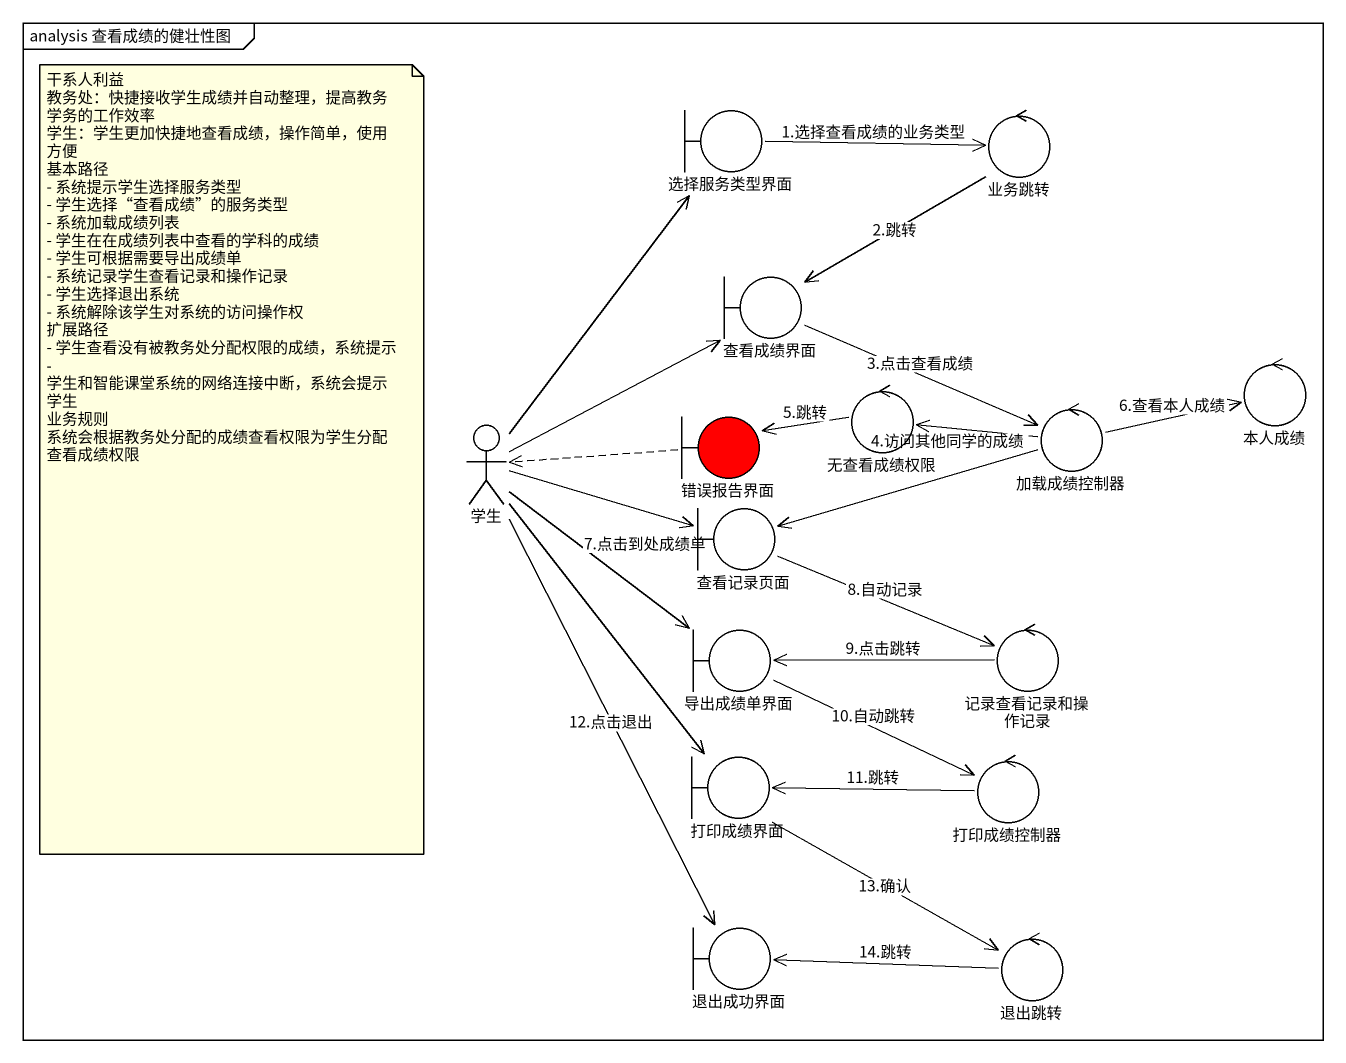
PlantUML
@startuml
mainframe analysis 查看成绩的健壮性图
boundary 选择服务类型界面
control 业务跳转
boundary 查看成绩界面
control 本人成绩
actor 学生
boundary 错误报告界面 #FF0000
control 无查看成绩权限
control 加载成绩控制器
boundary 查看记录页面
boundary 导出成绩单界面
control 记录查看记录和操作记录
boundary 打印成绩界面
control 打印成绩控制器
boundary 退出成功界面
control 退出跳转
选择服务类型界面 -right-> 业务跳转 : 1.选择查看成绩的业务类型
业务跳转 --> 查看成绩界面 : 2.跳转
查看成绩界面 -right-> 加载成绩控制器 : 3.点击查看成绩
学生 -up-> 选择服务类型界面
学生 -right-> 查看成绩界面
学生 -right-> 查看记录页面
学生 --> 导出成绩单界面 : 7.点击到处成绩单
学生 --> 打印成绩界面
学生 --> 退出成功界面 : 12.点击退出
错误报告界面 .left.> 学生
无查看成绩权限 -left-> 错误报告界面 : 5.跳转
加载成绩控制器 -right-> 本人成绩 : 6.查看本人成绩
加载成绩控制器 -left-> 无查看成绩权限 : 4.访问其他同学的成绩
加载成绩控制器 -left-> 查看记录页面
查看记录页面 -right-> 记录查看记录和操作记录 : 8.自动记录
导出成绩单界面 -right-> 打印成绩控制器 : 10.自动跳转
记录查看记录和操作记录 -left-> 导出成绩单界面 : 9.点击跳转
打印成绩界面 --> 退出跳转 : 13.确认
打印成绩控制器 -left-> 打印成绩界面 : 11.跳转
退出跳转 -left-> 退出成功界面 : 14.跳转
note as N1
  干系人利益
  教务处：快捷接收学生成绩并自动整理，提高教务学务的工作效率
  学生：学生更加快捷地查看成绩，操作简单，使用方便
  基本路径
  - 系统提示学生选择服务类型
  - 学生选择“查看成绩”的服务类型
  - 系统加载成绩列表
  - 学生在在成绩列表中查看的学科的成绩
  - 学生可根据需要导出成绩单
  - 系统记录学生查看记录和操作记录
  - 学生选择退出系统
  - 系统解除该学生对系统的访问操作权
  扩展路径
  - 学生查看没有被教务处分配权限的成绩，系统提示
  - 学生和智能课堂系统的网络连接中断，系统会提示学生
  业务规则
  系统会根据教务处分配的成绩查看权限为学生分配查看成绩权限
end note
@enduml
